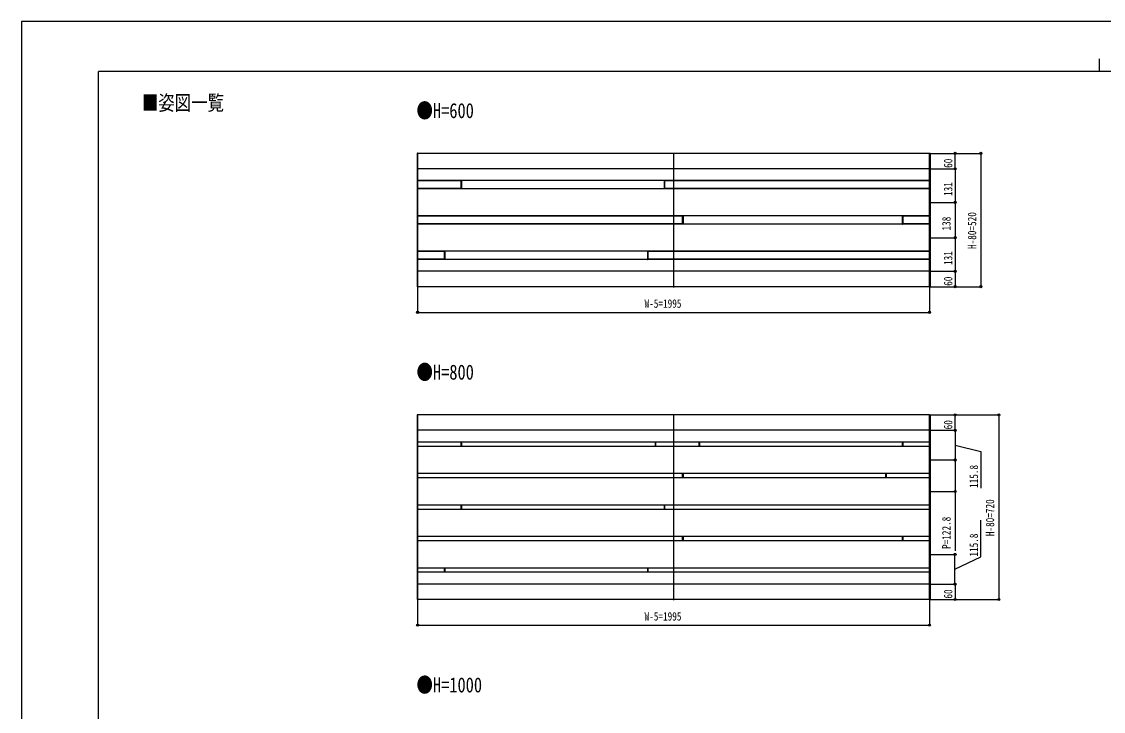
# Model space of a CAD drawing. Units: millimetres, scale not verified. Extents: x -4205 to 4205, y -2970 to 2970.
# Drawn here: x -4205 to 11, y 280 to 2970 of the extents above; entities that cross this region are included whole.
import ezdxf
from ezdxf.enums import TextEntityAlignment as Align

# ---------------------------------------------------------------- set-up
doc = ezdxf.new("R2010")
doc.units = ezdxf.units.MM
doc.header["$LTSCALE"] = 16
for name, color, linetype in [('0-1_USER1', 3, 'Continuous'), ('0-2_YKK_12', 2, 'Continuous'), ('0-3_YKK_A1', 4, 'Continuous'), ('0-4_YKK_D', 6, 'Continuous'), ('0-5_YKK_ZWAK', 7, 'Continuous')]:
    doc.layers.add(name, color=color, linetype=linetype)
doc.styles.add('ＭＳ ゴシック', font='')
doc.styles.get('ＭＳ ゴシック').set_extended_font_data('MS Gothic')

msp = doc.modelspace()

# ---------------------------------------------------------------- linework, layer by layer
at = {"layer": '0-2_YKK_12'}
for p, q in [((-1664.33, 2458.54), (-1664.33, 1933.54)), ((-1664.33, 1438.54), (-1664.33, 713.54))]:
    msp.add_line(p, q, dxfattribs=at)
at = {"layer": '0-3_YKK_A1'}
for p, q in [((-2663.83, 2455.48), (-2663.83, 2350.6)), ((-666.83, 2456.04), (-2661.83, 2456.04)), ((-2661.83, 2456.04), (-2661.83, 1936.04)), ((-666.83, 2456.04), (-666.83, 1936.04)), ((-664.83, 2455.48), (-664.83, 2350.6)), ((-666.83, 2396.04), (-2661.83, 2396.04)), ((-2663.83, 2348.48), (-2663.83, 2346.54)), ((-2661.83, 2349.54), (-2662.89, 2349.61)), ((-666.83, 2350.04), (-2661.83, 2350.04)), ((-2492.33, 2349.04), (-2661.83, 2349.04)), ((-2492.33, 2319.04), (-2661.83, 2319.04)), ((-2492.33, 2349.54), (-2491.27, 2349.48)), ((-2492.33, 2349.04), (-2492.33, 2349.54)), ((-2492.33, 2346.54), (-2492.33, 2349.04)), ((-2492.33, 2349.04), (-2492.33, 2319.04)), ((-2492.33, 2321.54), (-2492.33, 2346.54)), ((-2492.33, 2319.04), (-2492.33, 2321.54)), ((-2490.33, 2348.48), (-2490.33, 2346.54)), ((-2490.33, 2346.54), (-2490.33, 2321.54)), ((-2490.33, 2321.54), (-2490.33, 2319.6)), ((-1701.33, 2348.48), (-1701.33, 2346.54)), ((-1701.33, 2346.54), (-1701.33, 2321.54)), ((-1701.33, 2321.54), (-1701.33, 2319.6)), ((-1699.33, 2349.54), (-1700.39, 2349.48)), ((-1699.33, 2349.04), (-1699.33, 2349.54)), ((-1699.33, 2346.54), (-1699.33, 2349.04)), ((-666.83, 2349.04), (-1699.33, 2349.04)), ((-1699.33, 2349.04), (-1699.33, 2319.04)), ((-1699.33, 2321.54), (-1699.33, 2346.54)), ((-1699.33, 2319.04), (-1699.33, 2321.54)), ((-1699.33, 2318.54), (-1699.33, 2319.04)), ((-666.83, 2319.04), (-1699.33, 2319.04)), ((-666.83, 2349.54), (-665.77, 2349.61)), ((-664.83, 2348.48), (-664.83, 2346.54)), ((-2663.83, 2317.48), (-2663.83, 2212.6)), ((-2662.89, 2318.61), (-2661.83, 2318.54)), ((-666.83, 2318.04), (-2661.83, 2318.04)), ((-1700.39, 2318.61), (-1699.33, 2318.54)), ((-665.77, 2318.61), (-666.83, 2318.54)), ((-664.83, 2317.48), (-664.83, 2212.6)), ((-2663.83, 2210.48), (-2663.83, 2208.54)), ((-2661.83, 2211.54), (-2662.89, 2211.61)), ((-666.83, 2212.04), (-2661.83, 2212.04)), ((-1629.33, 2211.04), (-2661.83, 2211.04)), ((-1629.33, 2211.54), (-1628.27, 2211.48)), ((-1629.33, 2211.04), (-1629.33, 2211.54)), ((-1629.33, 2208.54), (-1629.33, 2211.04)), ((-1629.33, 2211.04), (-1629.33, 2181.04)), ((-1629.33, 2183.54), (-1629.33, 2208.54)), ((-1627.33, 2210.48), (-1627.33, 2208.54)), ((-1627.33, 2208.54), (-1627.33, 2183.54)), ((-773.33, 2210.48), (-773.33, 2208.54)), ((-773.33, 2208.54), (-773.33, 2183.54)), ((-771.33, 2211.54), (-772.39, 2211.48)), ((-771.33, 2211.04), (-771.33, 2211.54)), ((-771.33, 2208.54), (-771.33, 2211.04)), ((-666.83, 2211.04), (-771.33, 2211.04)), ((-771.33, 2211.04), (-771.33, 2181.04)), ((-771.33, 2183.54), (-771.33, 2208.54)), ((-666.83, 2211.54), (-665.77, 2211.61)), ((-664.83, 2210.48), (-664.83, 2208.54)), ((-2663.83, 2179.48), (-2663.83, 2074.6)), ((-2662.89, 2180.61), (-2661.83, 2180.54)), ((-1629.33, 2181.04), (-2661.83, 2181.04)), ((-666.83, 2180.04), (-2661.83, 2180.04)), ((-1629.33, 2181.04), (-1629.33, 2183.54)), ((-1627.33, 2183.54), (-1627.33, 2181.6)), ((-773.33, 2183.54), (-773.33, 2181.6)), ((-772.39, 2180.61), (-771.33, 2180.54)), ((-771.33, 2181.04), (-771.33, 2183.54)), ((-771.33, 2180.54), (-771.33, 2181.04)), ((-666.83, 2181.04), (-771.33, 2181.04)), ((-665.77, 2180.61), (-666.83, 2180.54)), ((-664.83, 2179.48), (-664.83, 2074.6)), ((-2663.83, 2072.48), (-2663.83, 2070.54)), ((-2661.83, 2073.54), (-2662.89, 2073.61)), ((-666.83, 2074.04), (-2661.83, 2074.04)), ((-2557.33, 2073.04), (-2661.83, 2073.04)), ((-2557.33, 2073.54), (-2556.27, 2073.48)), ((-2557.33, 2073.04), (-2557.33, 2073.54)), ((-2557.33, 2070.54), (-2557.33, 2073.04)), ((-2557.33, 2073.04), (-2557.33, 2043.04)), ((-2557.33, 2045.54), (-2557.33, 2070.54)), ((-2555.33, 2072.48), (-2555.33, 2070.54)), ((-2555.33, 2070.54), (-2555.33, 2045.54)), ((-1766.33, 2072.48), (-1766.33, 2070.54)), ((-1766.33, 2070.54), (-1766.33, 2045.54)), ((-1764.33, 2073.54), (-1765.39, 2073.48)), ((-1764.33, 2073.04), (-1764.33, 2073.54)), ((-1764.33, 2070.54), (-1764.33, 2073.04)), ((-666.83, 2073.04), (-1764.33, 2073.04)), ((-1764.33, 2073.04), (-1764.33, 2043.04)), ((-1764.33, 2045.54), (-1764.33, 2070.54)), ((-666.83, 2073.54), (-665.77, 2073.61)), ((-664.83, 2072.48), (-664.83, 2070.54)), ((-2663.83, 2041.48), (-2663.83, 1936.6)), ((-2662.89, 2042.61), (-2661.83, 2042.54)), ((-2557.33, 2043.04), (-2661.83, 2043.04)), ((-666.83, 2042.04), (-2661.83, 2042.04)), ((-2557.33, 2043.04), (-2557.33, 2045.54)), ((-2555.33, 2045.54), (-2555.33, 2043.6)), ((-1766.33, 2045.54), (-1766.33, 2043.6)), ((-1765.39, 2042.61), (-1764.33, 2042.54)), ((-1764.33, 2043.04), (-1764.33, 2045.54)), ((-1764.33, 2042.54), (-1764.33, 2043.04)), ((-666.83, 2043.04), (-1764.33, 2043.04)), ((-665.77, 2042.61), (-666.83, 2042.54)), ((-664.83, 2041.48), (-664.83, 1936.6)), ((-666.83, 1996.04), (-2661.83, 1996.04)), ((-2661.83, 1935.54), (-2662.89, 1935.61)), ((-666.83, 1936.04), (-2661.83, 1936.04)), ((-666.83, 1935.54), (-665.77, 1935.61)), ((-2663.83, 1435.48), (-2663.83, 1330.6)), ((-666.83, 1436.04), (-2661.83, 1436.04)), ((-2661.83, 1436.04), (-2661.83, 716.04)), ((-666.83, 1436.04), (-666.83, 716.04)), ((-664.83, 1435.48), (-664.83, 1330.6)), ((-666.83, 1376.04), (-2661.83, 1376.04)), ((-2663.83, 1330.6), (-2663.83, 1312.68)), ((-2663.83, 1312.68), (-2663.83, 1207.8)), ((-2661.83, 1329.54), (-2662.89, 1329.61)), ((-666.83, 1330.04), (-2661.83, 1330.04)), ((-2661.83, 1313.74), (-2661.83, 1329.54)), ((-666.83, 1313.24), (-2661.83, 1313.24)), ((-2492.33, 1313.24), (-2492.33, 1330.04)), ((-2492.33, 1330.04), (-2492.33, 1313.24)), ((-2492.33, 1330.04), (-2492.33, 1313.24)), ((-2490.33, 1330.04), (-2490.33, 1313.24)), ((-1736.33, 1330.04), (-1736.33, 1313.24)), ((-1734.33, 1313.24), (-1734.33, 1330.04)), ((-1734.33, 1330.04), (-1734.33, 1313.24)), ((-1734.33, 1330.04), (-1734.33, 1313.24)), ((-1564.83, 1313.24), (-1564.83, 1330.04)), ((-1564.83, 1330.04), (-1564.83, 1313.24)), ((-1564.83, 1330.04), (-1564.83, 1313.24)), ((-1562.83, 1330.04), (-1562.83, 1313.24)), ((-773.33, 1330.04), (-773.33, 1313.24)), ((-771.33, 1313.24), (-771.33, 1330.04)), ((-771.33, 1330.04), (-771.33, 1313.24)), ((-771.33, 1330.04), (-771.33, 1313.24)), ((-666.83, 1329.54), (-665.77, 1329.61)), ((-666.83, 1313.74), (-666.83, 1329.54)), ((-664.83, 1330.6), (-664.83, 1312.68)), ((-664.83, 1312.68), (-664.83, 1207.8)), ((-2663.83, 1207.8), (-2663.83, 1189.88)), ((-2663.83, 1189.88), (-2663.83, 1085)), ((-2661.83, 1206.74), (-2662.89, 1206.81)), ((-666.83, 1207.24), (-2661.83, 1207.24)), ((-2661.83, 1190.94), (-2661.83, 1206.74)), ((-666.83, 1190.44), (-2661.83, 1190.44)), ((-1629.33, 1190.44), (-1629.33, 1207.24)), ((-1629.33, 1207.24), (-1629.33, 1190.44)), ((-1629.33, 1207.24), (-1629.33, 1190.44)), ((-1627.33, 1207.24), (-1627.33, 1190.44)), ((-838.33, 1207.24), (-838.33, 1190.44)), ((-836.33, 1190.44), (-836.33, 1207.24)), ((-836.33, 1207.24), (-836.33, 1190.44)), ((-836.33, 1207.24), (-836.33, 1190.44)), ((-666.83, 1206.74), (-665.77, 1206.81)), ((-666.83, 1190.94), (-666.83, 1206.74)), ((-664.83, 1207.8), (-664.83, 1189.88)), ((-664.83, 1189.88), (-664.83, 1085)), ((-2663.83, 1085), (-2663.83, 1067.08)), ((-2663.83, 1067.08), (-2663.83, 962.2)), ((-2661.83, 1083.94), (-2662.89, 1084.01)), ((-666.83, 1084.44), (-2661.83, 1084.44)), ((-2661.83, 1068.14), (-2661.83, 1083.94)), ((-666.83, 1067.64), (-2661.83, 1067.64)), ((-2492.33, 1067.64), (-2492.33, 1084.44)), ((-2492.33, 1084.44), (-2492.33, 1067.64)), ((-2492.33, 1084.44), (-2492.33, 1067.64)), ((-2490.33, 1084.44), (-2490.33, 1067.64)), ((-1701.33, 1084.44), (-1701.33, 1067.64)), ((-1699.33, 1067.64), (-1699.33, 1084.44)), ((-1699.33, 1084.44), (-1699.33, 1067.64)), ((-1699.33, 1084.44), (-1699.33, 1067.64)), ((-666.83, 1083.94), (-665.77, 1084.01)), ((-666.83, 1068.14), (-666.83, 1083.94)), ((-664.83, 1085), (-664.83, 1067.08)), ((-664.83, 1067.08), (-664.83, 962.2)), ((-2663.83, 962.2), (-2663.83, 944.28)), ((-2663.83, 944.28), (-2663.83, 839.4)), ((-2661.83, 961.14), (-2662.89, 961.21)), ((-666.83, 961.64), (-2661.83, 961.64)), ((-2661.83, 945.34), (-2661.83, 961.14)), ((-666.83, 944.84), (-2661.83, 944.84)), ((-1629.33, 944.84), (-1629.33, 961.64)), ((-1629.33, 961.64), (-1629.33, 944.84)), ((-1629.33, 961.64), (-1629.33, 944.84)), ((-1627.33, 961.64), (-1627.33, 944.84)), ((-773.33, 961.64), (-773.33, 944.84)), ((-771.33, 944.84), (-771.33, 961.64)), ((-771.33, 961.64), (-771.33, 944.84)), ((-771.33, 961.64), (-771.33, 944.84)), ((-666.83, 961.14), (-665.77, 961.21)), ((-666.83, 945.34), (-666.83, 961.14)), ((-664.83, 962.2), (-664.83, 944.28)), ((-664.83, 944.28), (-664.83, 839.4)), ((-664.83, 844.88), (-664.83, 842.94)), ((-2663.83, 839.4), (-2663.83, 821.48)), ((-2663.83, 821.48), (-2663.83, 716.6)), ((-2661.83, 838.34), (-2662.89, 838.41)), ((-666.83, 838.84), (-2661.83, 838.84)), ((-2661.83, 822.54), (-2661.83, 838.34)), ((-666.83, 822.04), (-2661.83, 822.04)), ((-2557.33, 822.04), (-2557.33, 838.84)), ((-2557.33, 838.84), (-2557.33, 822.04)), ((-2557.33, 838.84), (-2557.33, 822.04)), ((-2555.33, 838.84), (-2555.33, 822.04)), ((-1766.33, 838.84), (-1766.33, 822.04)), ((-1764.33, 822.04), (-1764.33, 838.84)), ((-1764.33, 838.84), (-1764.33, 822.04)), ((-1764.33, 838.84), (-1764.33, 822.04)), ((-666.83, 838.34), (-665.77, 838.41)), ((-666.83, 822.54), (-666.83, 838.34)), ((-665.77, 815.01), (-666.83, 814.94)), ((-664.83, 839.4), (-664.83, 821.48)), ((-664.83, 821.48), (-664.83, 716.6)), ((-666.83, 776.04), (-2661.83, 776.04)), ((-2661.83, 715.54), (-2662.89, 715.61)), ((-666.83, 716.04), (-2661.83, 716.04)), ((-666.83, 715.54), (-665.77, 715.61))]:
    msp.add_line(p, q, dxfattribs=at)
for points in [[(-2661.83, 2349.54), (-2661.83, 2455.54), (-2661.83, 2456.54), (-2662.89, 2456.48)], [(-666.83, 2349.54), (-666.83, 2455.54), (-666.83, 2456.54), (-665.77, 2456.48)], [(-2663.83, 2346.54), (-2663.83, 2321.54), (-2663.83, 2319.6)], [(-2661.83, 2346.54), (-2661.83, 2349.54), (-2662.89, 2349.48)], [(-2661.83, 2318.54), (-2661.83, 2321.54), (-2661.83, 2346.54)], [(-2491.27, 2318.61), (-2492.33, 2318.54), (-2492.33, 2319.04)], [(-666.83, 2346.54), (-666.83, 2349.54), (-665.77, 2349.48)], [(-666.83, 2318.54), (-666.83, 2321.54), (-666.83, 2346.54)], [(-664.83, 2346.54), (-664.83, 2321.54), (-664.83, 2319.6)], [(-2661.83, 2211.54), (-2661.83, 2317.54), (-2661.83, 2318.54), (-2662.89, 2318.48)], [(-666.83, 2211.54), (-666.83, 2317.54), (-666.83, 2318.54), (-665.77, 2318.48)], [(-2663.83, 2208.54), (-2663.83, 2183.54), (-2663.83, 2181.6)], [(-2661.83, 2208.54), (-2661.83, 2211.54), (-2662.89, 2211.48)], [(-2661.83, 2180.54), (-2661.83, 2183.54), (-2661.83, 2208.54)], [(-666.83, 2208.54), (-666.83, 2211.54), (-665.77, 2211.48)], [(-666.83, 2180.54), (-666.83, 2183.54), (-666.83, 2208.54)], [(-664.83, 2208.54), (-664.83, 2183.54), (-664.83, 2181.6)], [(-2661.83, 2073.54), (-2661.83, 2179.54), (-2661.83, 2180.54), (-2662.89, 2180.48)], [(-1628.27, 2180.61), (-1629.33, 2180.54), (-1629.33, 2181.04)], [(-666.83, 2073.54), (-666.83, 2179.54), (-666.83, 2180.54), (-665.77, 2180.48)], [(-2663.83, 2070.54), (-2663.83, 2045.54), (-2663.83, 2043.6)], [(-2661.83, 2070.54), (-2661.83, 2073.54), (-2662.89, 2073.48)], [(-2661.83, 2042.54), (-2661.83, 2045.54), (-2661.83, 2070.54)], [(-666.83, 2070.54), (-666.83, 2073.54), (-665.77, 2073.48)], [(-666.83, 2042.54), (-666.83, 2045.54), (-666.83, 2070.54)], [(-664.83, 2070.54), (-664.83, 2045.54), (-664.83, 2043.6)], [(-2661.83, 1935.54), (-2661.83, 2041.54), (-2661.83, 2042.54), (-2662.89, 2042.48)], [(-2556.27, 2042.61), (-2557.33, 2042.54), (-2557.33, 2043.04)], [(-666.83, 1935.54), (-666.83, 2041.54), (-666.83, 2042.54), (-665.77, 2042.48)], [(-2661.83, 1329.54), (-2661.83, 1435.54), (-2661.83, 1436.54), (-2662.89, 1436.48)], [(-666.83, 1329.54), (-666.83, 1435.54), (-666.83, 1436.54), (-665.77, 1436.48)], [(-2661.83, 1206.74), (-2661.83, 1312.74), (-2661.83, 1313.74), (-2662.89, 1313.68)], [(-666.83, 1206.74), (-666.83, 1312.74), (-666.83, 1313.74), (-665.77, 1313.68)], [(-2661.83, 1083.94), (-2661.83, 1189.94), (-2661.83, 1190.94), (-2662.89, 1190.88)], [(-666.83, 1083.94), (-666.83, 1189.94), (-666.83, 1190.94), (-665.77, 1190.88)], [(-2661.83, 961.14), (-2661.83, 1067.14), (-2661.83, 1068.14), (-2662.89, 1068.08)], [(-666.83, 961.14), (-666.83, 1067.14), (-666.83, 1068.14), (-665.77, 1068.08)], [(-2661.83, 838.34), (-2661.83, 944.34), (-2661.83, 945.34), (-2662.89, 945.28)], [(-666.83, 838.34), (-666.83, 944.34), (-666.83, 945.34), (-665.77, 945.28)], [(-666.83, 842.94), (-666.83, 845.94), (-665.77, 845.88)], [(-2661.83, 715.54), (-2661.83, 821.54), (-2661.83, 822.54), (-2662.89, 822.48)], [(-666.83, 814.94), (-666.83, 817.94), (-666.83, 842.94)], [(-666.83, 715.54), (-666.83, 821.54), (-666.83, 822.54), (-665.77, 822.48)], [(-664.83, 842.94), (-664.83, 817.94), (-664.83, 816)]]:
    msp.add_lwpolyline(points, dxfattribs=at)
for centre, start, end in [((-2662.83, 2455.48), 93.5, 180), ((-665.83, 2455.48), 0, 86.5), ((-2662.83, 2350.6), 180, 266.5), ((-2662.83, 2348.48), 93.5, 180), ((-2662.83, 2319.6), 180, 266.5), ((-2491.33, 2348.48), 34.26569, 86.5), ((-2491.33, 2319.6), 273.5, 325.73431), ((-2491.33, 2348.48), 0, 34.26569), ((-2491.33, 2319.6), 325.73431, 0), ((-1700.33, 2348.48), 145.73431, 180), ((-1700.33, 2319.6), 180, 214.26569), ((-1700.33, 2348.48), 93.5, 145.73431), ((-1700.33, 2319.6), 214.26569, 266.5), ((-665.83, 2350.6), 273.5, 0), ((-665.83, 2348.48), 0, 86.5), ((-665.83, 2319.6), 273.5, 0), ((-2662.83, 2317.48), 93.5, 180), ((-665.83, 2317.48), 0, 86.5), ((-2662.83, 2212.6), 180, 266.5), ((-2662.83, 2210.48), 93.5, 180), ((-1628.33, 2210.48), 34.26569, 86.5), ((-1628.33, 2210.48), 0, 34.26569), ((-772.33, 2210.48), 145.73431, 180), ((-772.33, 2210.48), 93.5, 145.73431), ((-665.83, 2212.6), 273.5, 0), ((-665.83, 2210.48), 0, 86.5), ((-2662.83, 2181.6), 180, 266.5), ((-2662.83, 2179.48), 93.5, 180), ((-1628.33, 2181.6), 273.5, 325.73431), ((-1628.33, 2181.6), 325.73431, 0), ((-772.33, 2181.6), 180, 214.26569), ((-772.33, 2181.6), 214.26569, 266.5), ((-665.83, 2181.6), 273.5, 0), ((-665.83, 2179.48), 0, 86.5), ((-2662.83, 2074.6), 180, 266.5), ((-2662.83, 2072.48), 93.5, 180), ((-2556.33, 2072.48), 34.26569, 86.5), ((-2556.33, 2072.48), 0, 34.26569), ((-1765.33, 2072.48), 145.73431, 180), ((-1765.33, 2072.48), 93.5, 145.73431), ((-665.83, 2074.6), 273.5, 0), ((-665.83, 2072.48), 0, 86.5), ((-2662.83, 2043.6), 180, 266.5), ((-2662.83, 2041.48), 93.5, 180), ((-2556.33, 2043.6), 273.5, 325.73431), ((-2556.33, 2043.6), 325.73431, 0), ((-1765.33, 2043.6), 180, 214.26569), ((-1765.33, 2043.6), 214.26569, 266.5), ((-665.83, 2043.6), 273.5, 0), ((-665.83, 2041.48), 0, 86.5), ((-2662.83, 1936.6), 180, 266.5), ((-665.83, 1936.6), 273.5, 0), ((-2662.83, 1435.48), 93.5, 180), ((-665.83, 1435.48), 0, 86.5), ((-2662.83, 1330.6), 180, 266.5), ((-2662.83, 1312.68), 93.5, 180), ((-665.83, 1330.6), 273.5, 0), ((-665.83, 1312.68), 0, 86.5), ((-2662.83, 1207.8), 180, 266.5), ((-2662.83, 1189.88), 93.5, 180), ((-665.83, 1207.8), 273.5, 0), ((-665.83, 1189.88), 0, 86.5), ((-2662.83, 1085), 180, 266.5), ((-2662.83, 1067.08), 93.5, 180), ((-665.83, 1085), 273.5, 0), ((-665.83, 1067.08), 0, 86.5), ((-2662.83, 962.2), 180, 266.5), ((-2662.83, 944.28), 93.5, 180), ((-665.83, 962.2), 273.5, 0), ((-665.83, 944.28), 0, 86.5), ((-665.83, 844.88), 0, 86.5), ((-2662.83, 839.4), 180, 266.5), ((-2662.83, 821.48), 93.5, 180), ((-665.83, 839.4), 273.5, 0), ((-665.83, 821.48), 0, 86.5), ((-665.83, 816), 273.5, 0), ((-2662.83, 716.6), 180, 266.5), ((-665.83, 716.6), 273.5, 0)]:
    msp.add_arc(centre, 1, start, end, dxfattribs=at)
at = {"layer": '0-4_YKK_D'}
for p, q in [((-665.83, 2456.04), (-465.83, 2456.04)), ((-665.83, 2456.04), (-565.83, 2456.04)), ((-566.83, 2396.04), (-566.83, 2456.04)), ((-466.83, 2456.04), (-466.83, 1936.04)), ((-665.83, 2396.04), (-565.83, 2396.04)), ((-665.83, 2396.04), (-565.83, 2396.04)), ((-566.83, 2396.04), (-566.83, 2265.04)), ((-660.59, 2265.04), (-565.83, 2265.04)), ((-660.59, 2265.04), (-565.83, 2265.04)), ((-566.83, 2265.04), (-566.83, 2127.04)), ((-660.59, 2127.04), (-565.83, 2127.04)), ((-660.59, 2127.04), (-565.83, 2127.04)), ((-566.83, 2127.04), (-566.83, 1996.04)), ((-665.83, 1996.04), (-565.83, 1996.04)), ((-665.83, 1996.04), (-565.83, 1996.04)), ((-566.83, 1996.04), (-566.83, 1936.04)), ((-2661.83, 1935.04), (-2661.83, 1835.04)), ((-666.83, 1935.04), (-666.83, 1835.04)), ((-665.83, 1936.04), (-465.83, 1936.04)), ((-665.83, 1936.04), (-565.83, 1936.04)), ((-2661.83, 1836.04), (-666.83, 1836.04)), ((-665.83, 1436.04), (-395.83, 1436.04)), ((-665.83, 1436.04), (-565.83, 1436.04)), ((-566.83, 1376.04), (-566.83, 1436.04)), ((-396.83, 1436.04), (-396.83, 716.04)), ((-665.83, 1376.04), (-565.83, 1376.04)), ((-665.83, 1376.04), (-565.83, 1376.04)), ((-566.83, 1376.04), (-566.83, 1260.24)), ((-661.33, 1260.24), (-565.83, 1260.24)), ((-661.33, 1260.24), (-565.83, 1260.24)), ((-661.33, 1137.44), (-565.83, 1137.44)), ((-661.33, 891.84), (-566.47, 891.84)), ((-567.47, 776.04), (-567.47, 891.84)), ((-665.83, 776.04), (-565.83, 776.04)), ((-665.83, 776.04), (-566.47, 776.04)), ((-566.83, 776.04), (-566.83, 716.04)), ((-2661.83, 715.04), (-2661.83, 615.04)), ((-666.83, 715.04), (-666.83, 615.04)), ((-665.83, 716.04), (-395.83, 716.04)), ((-665.83, 716.04), (-565.83, 716.04)), ((-2661.83, 616.04), (-666.83, 616.04))]:
    msp.add_line(p, q, dxfattribs=at)
for points in [[(-566.83, 1318.14), (-466.83, 1293.77), (-466.83, 1150.17)], [(-566.83, 1260.24), (-566.83, 1137.44), (-566.83, 905.24)], [(-567.47, 833.94), (-466.83, 882.41), (-466.83, 1026.01)]]:
    msp.add_lwpolyline(points, dxfattribs=at)
for centre in [(-566.83, 2456.04), (-466.83, 2456.04), (-566.83, 2396.04), (-566.83, 2396.04), (-566.83, 2265.04), (-566.83, 2265.04), (-566.83, 2127.04), (-566.83, 2127.04), (-566.83, 1996.04), (-566.83, 1996.04), (-566.83, 1936.04), (-466.83, 1936.04), (-2661.83, 1836.04), (-666.83, 1836.04), (-566.83, 1436.04), (-396.83, 1436.04), (-566.83, 1376.04), (-566.83, 1376.04), (-566.83, 1260.24), (-566.83, 1260.24), (-566.83, 1137.44), (-567.47, 891.84), (-567.47, 776.04), (-566.83, 776.04), (-566.83, 716.04), (-396.83, 716.04), (-2661.83, 616.04), (-666.83, 616.04)]:
    msp.add_circle(centre, 4.25, dxfattribs=at)
at = {"layer": '0-5_YKK_ZWAK'}
for p, q in [((-4.98, 2825), (-4.98, 2775)), ((3895.02, 2775), (-3904.98, 2775)), ((-3904.98, -2525), (-3904.98, 2775))]:
    msp.add_line(p, q, dxfattribs=at)
msp.add_lwpolyline([(-4205, -2970), (4205, -2970), (4205, 2970), (-4205, 2970)], close=True, dxfattribs=at)

# ---------------------------------------------------------------- texts
at = {"layer": '0-1_USER1', "style": 'ＭＳ ゴシック', "width": 0.8}
for s, p in [('■姿図一覧', (-3736.45, 2606.46)), ('●H=600', (-2666.1, 2576.04)), ('●H=800', (-2666.1, 1556.04)), ('●H=1000', (-2666.1, 336.04))]:
    msp.add_text(s, height=58.65, dxfattribs=at).set_placement(p, align=Align.BOTTOM_LEFT)
at = {"layer": '0-4_YKK_D', "style": 'ＭＳ ゴシック', "width": 0.8}
for s, p in [('60', (-567.83, 2399.64)), ('131', (-567.83, 2289.74)), ('138', (-574.83, 2155.24)), ('H-80=520', (-474.83, 2083.24)), ('131', (-567.83, 2020.74)), ('60', (-567.83, 1939.64)), ('60', (-567.83, 1379.64)), ('115.8', (-467.83, 1151.17)), ('H-80=720', (-404.83, 963.24)), ('P=122.8', (-574.83, 913.24)), ('115.8', (-467.83, 883.41)), ('60', (-567.83, 719.64))]:
    msp.add_text(s, height=32.99, rotation=90, dxfattribs=at).set_placement(p, align=Align.BOTTOM_LEFT)
for p in [(-1777.13, 1844.04), (-1777.13, 624.04)]:
    msp.add_text('W-5=1995', height=32.99, dxfattribs=at).set_placement(p, align=Align.BOTTOM_LEFT)

doc.saveas('drawing.dxf')
